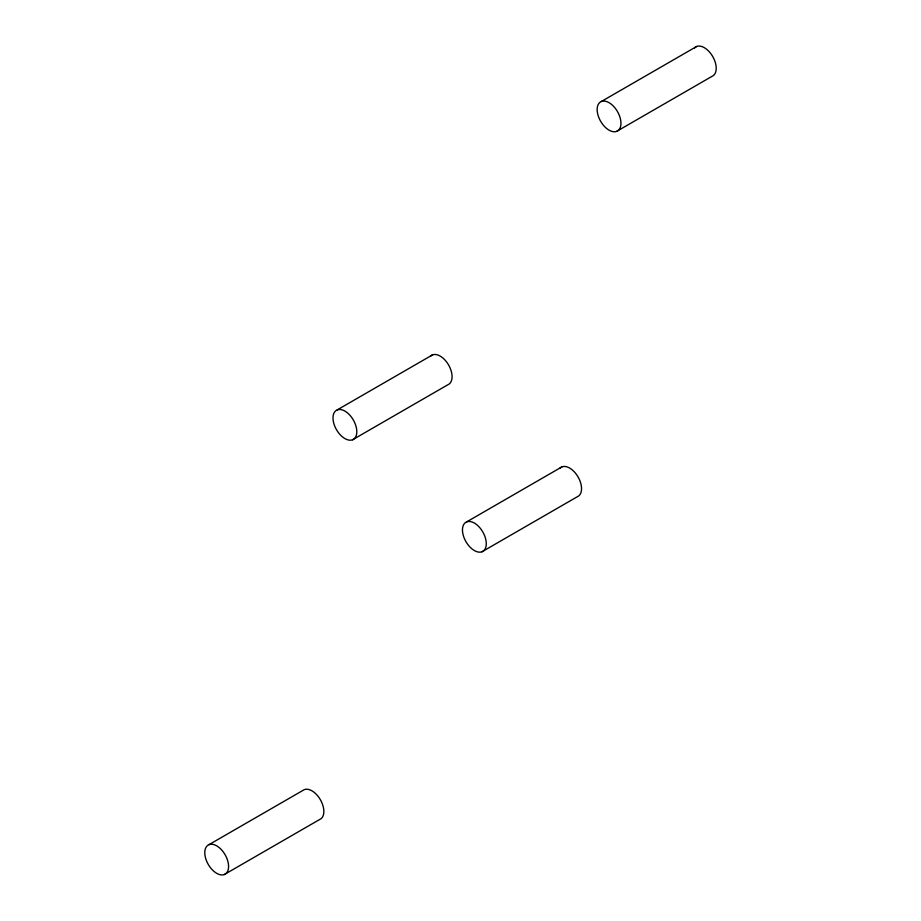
<?xml version="1.0" encoding="UTF-8"?>
<svg xmlns="http://www.w3.org/2000/svg" width="921" height="921" viewBox="0 0 921 921"><rect width="100%" height="100%" fill="white"/><g stroke="black" fill="none" stroke-linecap="round" stroke-linejoin="round"><path stroke-width="1.38" d="M601.39 101.471L696.667 46.464M616.702 131.369A16.843 9.728 60 0 0 613.121 105.846A16.843 9.728 60 0 0 597.326 112.04A16.843 9.728 60 0 0 616.702 131.369L711.979 76.374A16.843 9.728 60 0 0 712.359 55.928A16.843 9.728 60 0 0 694.561 47.904M337.247 409.88L432.513 354.873M352.559 439.789A16.843 9.728 60 0 0 348.978 414.266A16.843 9.728 60 0 0 333.172 420.448A16.843 9.728 60 0 0 352.559 439.789L447.825 384.782A16.843 9.728 60 0 0 448.216 364.336A16.843 9.728 60 0 0 430.418 356.312M466.717 521.85L561.983 466.843M482.028 551.76A16.843 9.728 60 0 0 478.448 526.236A16.843 9.728 60 0 0 462.641 532.419A16.843 9.728 60 0 0 482.028 551.76L577.294 496.753A16.843 9.728 60 0 0 577.686 476.307A16.843 9.728 60 0 0 559.887 468.282M209.021 844.626L304.298 789.631A16.843 9.728 60 0 1 321.072 801.005A16.843 9.728 60 0 1 319.61 819.529L224.333 874.536A16.843 9.728 60 0 1 204.957 855.195A16.843 9.728 60 0 1 220.752 849.012A16.843 9.728 60 0 1 224.333 874.536"/></g></svg>
